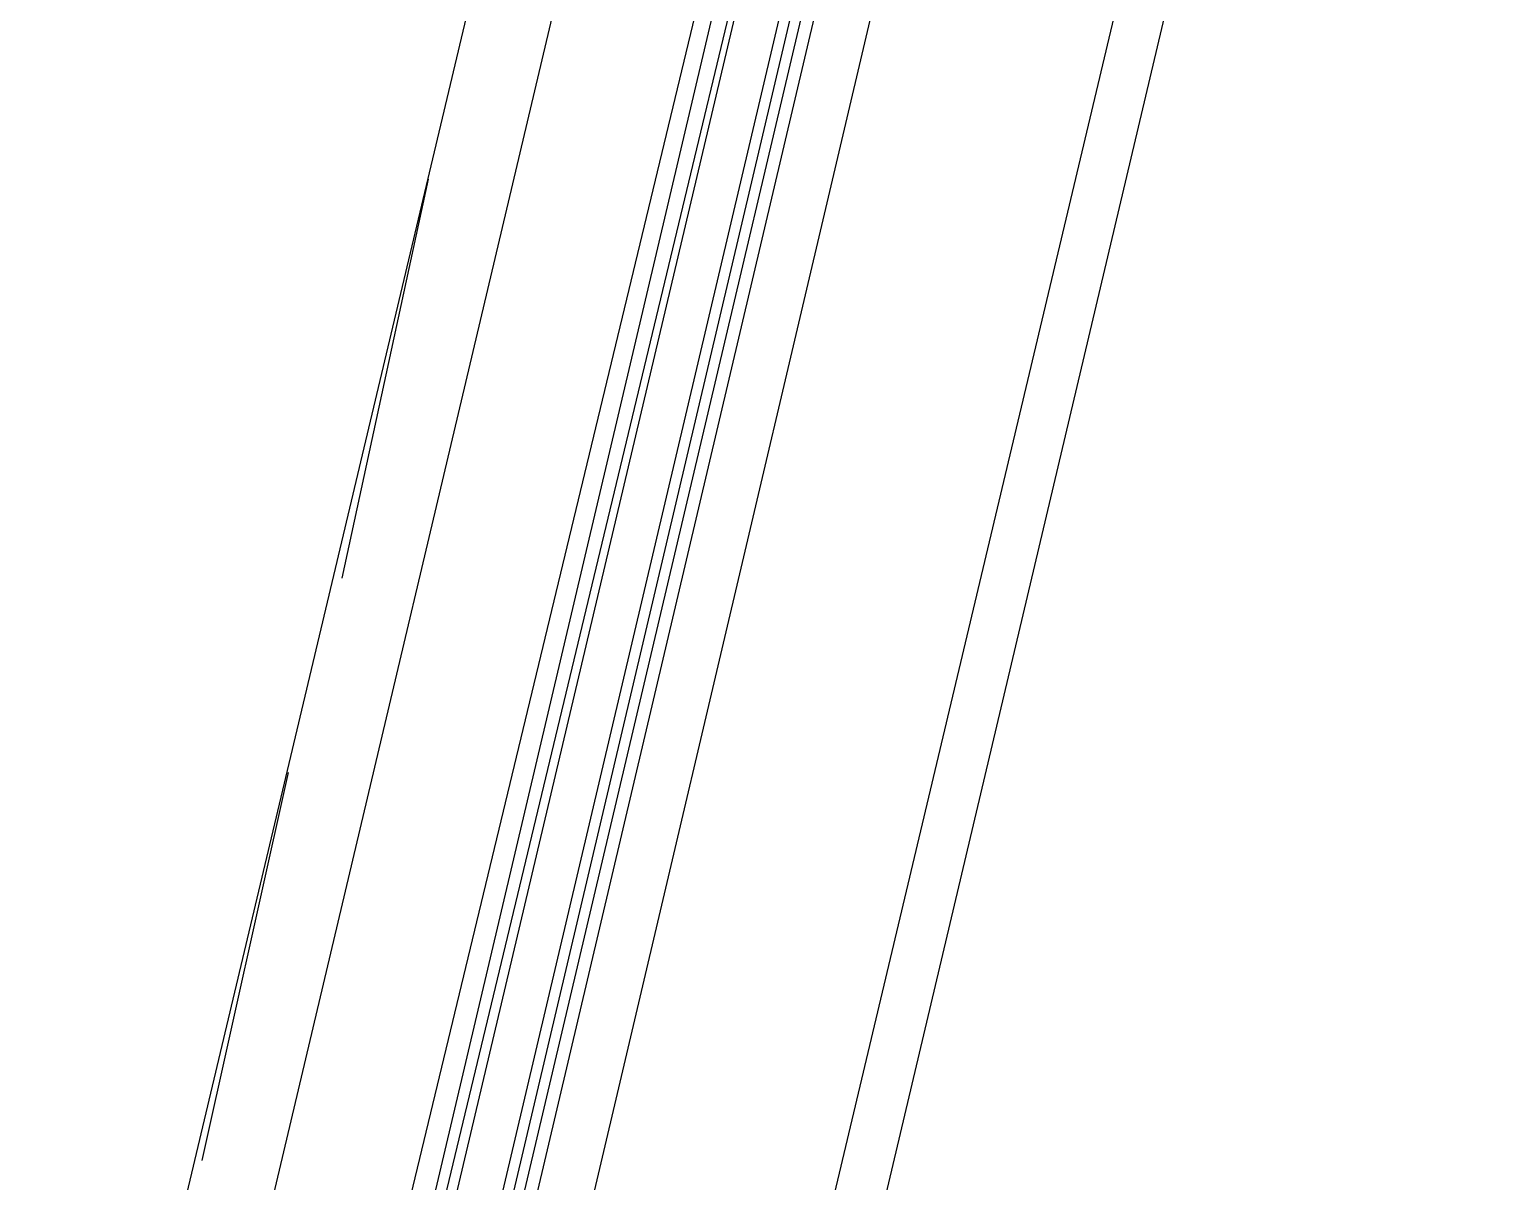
# Model space of a CAD drawing. Header units: feet. Extents: x -84 to 198, y -22 to 181.
# Drawn here: x 121.787 to 123.602, y 83.778 to 85.203 of the extents above; entities that cross this region are included whole.
import ezdxf

# ---------------------------------------------------------------- set-up
doc = ezdxf.new("R2010")
doc.units = ezdxf.units.FT
doc.layers.add('A-LINEA', color=7, linetype='CONTINUOUS')

msp = doc.modelspace()

# ---------------------------------------------------------------- linework, layer by layer
at = {"layer": 'A-LINEA'}
for p, q in [((124.44, 90.4978), (117.1467, 59.6844)), ((123.5467, 90.3511), (121.88, 83.3378)), ((124.3067, 90.1778), (122.64, 83.1644)), ((122.08, 83.7244), (122.7867, 86.7111)), ((122.24, 83.6844), (122.96, 86.6711)), ((122.2667, 83.6711), (122.9733, 86.6711)), ((122.28, 83.6711), (123, 86.6711)), ((122.2933, 83.6711), (123, 86.6578)), ((123.16, 86.6311), (122.4533, 83.6311)), ((122.28, 85.0178), (122.1733, 84.5244)), ((122.1067, 84.2844), (122, 83.8044))]:
    msp.add_line(p, q, dxfattribs=at)
for points in [[(122.3467, 83.6578), (123.0667, 86.7111), (123.08, 86.7111), (122.36, 83.6578)], [(122.3867, 83.6444), (123.1067, 86.6978), (123.1067, 86.7111), (123.0933, 86.7111), (122.3733, 83.6578)]]:
    msp.add_lwpolyline(points, dxfattribs=at)

doc.saveas('drawing.dxf')
